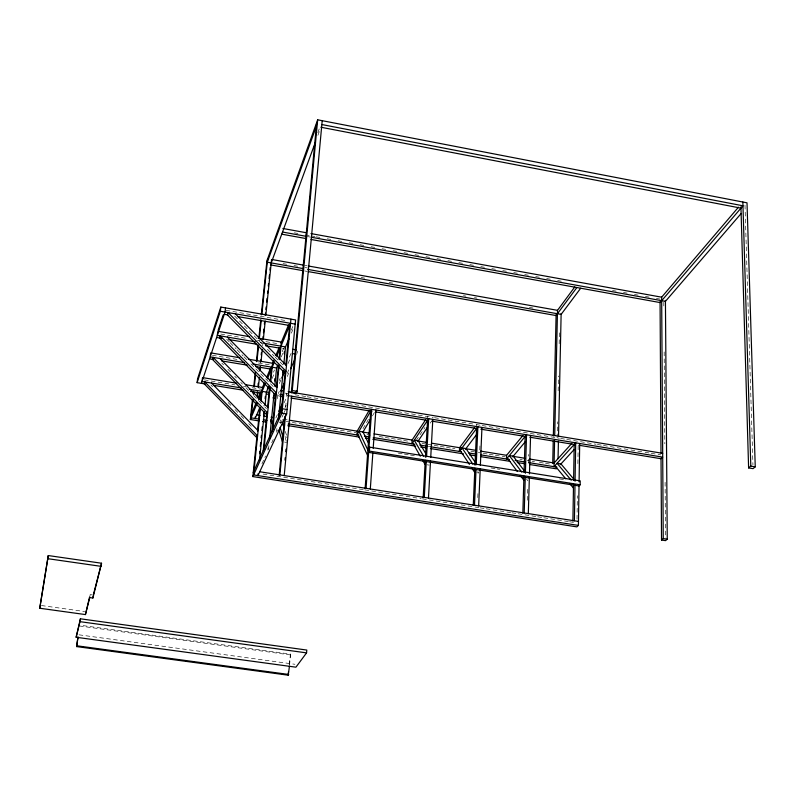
<?xml version="1.0" encoding="UTF-8"?>
<svg xmlns="http://www.w3.org/2000/svg" width="795" height="795" viewBox="0 0 795 795"><rect width="100%" height="100%" fill="white"/><g stroke="black" fill="none" stroke-linecap="round" stroke-linejoin="round"><path stroke-width="0.6" stroke-dasharray="3.98 2.98" d="M577.001 519.205L577.379 495.752M577.885 463.654L578.184 445.14M557.136 437.896L557.484 421.797M558.16 390.832L558.478 375.975M559.173 343.768L559.471 330.144M527.333 500.254L527.701 487.872M528.417 463.107L528.675 454.442M477.775 497.62L477.984 492.731M479.792 449.93L479.991 445.041M476.612 427.521L476.742 424.649M427.571 419.472L427.74 416.59M289.151 664.441L290.533 654.126L80.961 625.327M289.589 664.888L290.533 654.126M297.171 353.288L297.37 351.161M285.673 407.07L286.25 400.978M286.687 396.357L286.965 393.455L285.455 396.794M277.803 394.708L277.405 398.742L279.373 394.3M276.68 431.029L276.918 428.584M267.835 450.139L268.074 447.665M268.531 449.592L269.018 444.723M262.678 345.716L262.936 343.251M89.895 596.588L90.173 594.62L92.26 594.908M317.841 132.666L319.958 126.852M317.901 135.339L320.027 129.535M273.5 372.249L274.454 369.973M282.136 351.778L283.577 348.369M291.258 330.173L293.176 325.622M272.138 378.47L274.066 373.938M281.261 356.945L283.179 352.423M291.348 333.165L293.266 328.633M279.204 380.576L280.178 378.35M289.4 357.134L291.338 352.662M279.293 383.568L281.231 379.126M288.029 363.563L289.966 359.111M278.29 393.585L279.274 391.359M287.144 373.521L289.112 369.059M287.234 376.542L289.201 372.1M275.845 418.011L277.366 414.662M284.073 402.876L286.597 397.321M285.057 407.517L286.081 405.291M283.666 413.559L280.078 421.34L280.804 423.675M284.173 412.446L285.196 410.23M261.953 463.793L265.55 456.042M271.701 442.755L273.241 439.436M276.561 432.251L277.435 430.373M280.933 422.821L282.473 419.502M363.007 428.684L368.463 419.353M372.438 415.924L374.862 411.8L372.785 411.452M416.083 440.678L424.987 427.442M430.254 423.129L431.625 421.102M78.983 634.817L294.935 664.272M79.53 625.983L289.996 654.891M41.39 605.522L84.648 611.534M263.056 474.059L363.603 489.7M364.826 489.889L421.231 498.674M422.453 498.863L453.11 503.633M454.333 503.821L478.858 507.637M480.081 507.826L484.99 508.591M486.212 508.79L510.738 512.606M511.96 512.795L516.859 513.56M518.092 513.749L536.486 516.611M537.708 516.8L542.617 517.565M543.84 517.754L568.365 521.57M569.588 521.759L574.487 522.524M398.245 453.11L403.135 453.895M404.357 454.094L409.246 454.879M410.468 455.068L415.358 455.853M491.111 467.977L496 468.762M497.223 468.951L499.667 469.348M559.541 478.928L564.43 479.713M285.007 436.862L287.144 437.21M284.511 442.06L286.657 442.408M427.134 464.787L429.211 465.115M476.752 472.687L478.809 473.015L477.477 471.018M283.328 419.213L288.237 420.008M286.22 421.499L291.109 422.284M292.331 422.483L355.941 432.748M366.952 434.527L370.619 435.123M379.185 436.505L384.074 437.3M385.297 437.489L390.196 438.284M391.418 438.482L396.308 439.267M397.53 439.466L402.429 440.261M403.651 440.46L408.541 441.245M421.996 443.421L426.885 444.206M428.108 444.405L433.007 445.2M434.229 445.389L439.118 446.184M440.341 446.383L445.24 447.168M446.462 447.366L451.351 448.161M452.574 448.35L455.018 448.748M470.928 451.322L477.04 452.305M478.262 452.504L481.929 453.09M483.161 453.289L488.05 454.084M489.273 454.283L494.162 455.068M495.384 455.267L505.173 456.847M519.851 459.222L522.295 459.609M527.194 460.404L530.861 460.991M532.084 461.189L534.528 461.587M539.427 462.382L544.317 463.167M545.539 463.366L550.438 464.151M279.174 422.374L281.619 422.761M428.306 446.412L430.751 446.81M204.345 379.871L234.952 384.899M243.518 386.31L245.973 386.708M252.095 387.722L263.105 389.53M285.147 393.147L287.591 393.555M294.945 394.757L305.956 396.576M307.188 396.775L353.705 404.416M354.928 404.625L390.434 410.459M391.657 410.657L396.556 411.462M397.778 411.661L433.285 417.504M434.507 417.703L474.913 424.341M476.135 424.55L481.035 425.355M482.257 425.554L559.382 438.234M560.614 438.433L565.503 439.238M566.736 439.436L596.111 444.266M597.343 444.465L602.232 445.27M603.465 445.478L643.861 452.116M645.083 452.315L649.982 453.12M651.204 453.319L661.003 454.929M212.434 355.295L239.076 359.747M258.454 362.987L271.781 365.203M220.762 334.019L247.603 338.561M257.361 340.22L259.796 340.628M265.898 341.661L279.323 343.937M260.184 342.625L262.628 343.043M282.394 348.588L284.64 348.975M225.999 310.318L287.611 320.912M304.674 270.956L307.109 271.393M304.574 265.321L307.019 265.759M283.05 263.602L286.707 264.258M294.021 265.56L297.678 266.206M304.992 267.508L307.436 267.945M322.064 270.538L325.721 271.194M350.108 275.527L353.765 276.173M361.079 277.475L364.736 278.131M389.123 282.464L392.78 283.109M463.495 295.68L465.93 296.118M474.466 297.628L476.911 298.065M529.331 307.387L532.988 308.033M294.289 232.826L297.946 233.492M305.26 234.813L310.139 235.698M311.362 235.916L315.019 236.582M316.231 236.801L319.898 237.467M327.212 238.788L330.869 239.454M338.183 240.776L341.84 241.442M349.154 242.763L352.811 243.429M360.125 244.751L363.782 245.417M371.096 246.738L374.753 247.404M382.067 248.726L385.724 249.392M393.048 250.713L396.705 251.379M404.019 252.701L407.676 253.367M414.99 254.688L418.647 255.354M425.961 256.676L429.618 257.341M436.932 258.673L440.589 259.329M447.903 260.661L451.56 261.316M458.874 262.648L462.541 263.304M469.855 264.636L473.512 265.291M480.826 266.623L484.483 267.279M491.797 268.611L495.454 269.267M502.768 270.598L506.425 271.254M513.739 272.586L517.396 273.241M524.71 274.573L528.367 275.229M535.691 276.561L539.348 277.216M546.662 278.548L550.319 279.204M557.633 280.536L561.29 281.191M612.498 290.473L616.155 291.139M623.469 292.461L627.126 293.126M634.44 294.448L638.097 295.114M645.411 296.436L649.068 297.101M656.382 298.423L660.039 299.089M308.122 236.681L310.557 237.119M234.614 316.052L263.115 344.911M267.428 349.283L274.345 356.269M275.209 357.144L283.845 365.889M226.645 339.177L229.248 341.82M230.113 342.695L236.185 348.866M237.049 349.75L243.131 355.912M243.995 356.796L247.464 360.324M250.932 363.852L275.219 388.526M221.865 363.136L223.584 364.885M227.867 369.258L230.441 371.881M234.734 376.254L236.453 378.003M240.746 382.375L242.455 384.124M245.894 387.622L249.322 391.12M253.615 395.493L257.908 399.865M258.763 400.74L263.91 405.987M264.775 406.861L266.484 408.61M210.884 384.909L212.603 386.668M228.086 402.518L231.534 406.036M234.972 409.554L240.14 414.841M240.994 415.715L245.297 420.118M248.736 423.646L251.319 426.279M526.449 478.908L527.9 480.836M285.316 431.427L286.776 436.058M285.196 437.727L286.289 441.235M744.995 205.17L752.944 464.926M663.805 302.249L663.825 305.976M664.163 351.917L664.819 443.789M665.097 482.287L665.504 538.155"/><path stroke-width="1.19" d="M257.024 435.571L252.84 476.583L576.882 526.876L578.412 525.406L579.038 485.546M579.088 481.84L579.694 443.491M369.695 447.158L369.417 451.113L368.642 452.375L579.028 485.954L580.171 484.781L580.231 480.876L369.695 447.158L368.92 448.42M572.897 521.043L573.533 483.996M573.593 480.289L574.209 444.484M574.397 520.785L575.004 484.91M575.063 481.194L575.699 442.835L554.006 466.685L554.592 440.649M558.05 458.645L558.428 441.275M558.527 436.306L561.141 313.478M552.734 463.286L553.231 440.986M553.35 436.028L556.103 314.631M554.701 435.68L557.504 310.338L574.775 286.955M528.317 513.61L529.351 477.616M529.46 473.899L530.573 435.431M522.832 513.242L523.955 476.076M524.064 472.359L525.157 436.435M524.203 512.964L525.276 476.97M525.386 473.244L526.538 434.766L506.465 459.023L506.594 455.306L522.931 435.461M474.496 505.222L476.026 469.676M476.235 464.777L477.875 426.776L459.401 451.431L459.58 447.704L474.595 427.531M478.66 505.868L480.2 469.11M480.359 465.433L481.949 427.452M473.264 505.541L474.873 468.255M475.012 465.174L476.603 428.475M424.272 497.392L426.349 460.514M426.557 456.817L428.704 418.707L411.88 443.769L412.108 440.033L425.703 419.651M428.475 498.048L430.512 461.17M430.721 457.483L432.818 419.382M423.169 497.74L425.285 460.335M425.464 457.244L427.551 420.436M370.311 488.985L372.845 453.21M373.193 448.281L375.896 410.041M365.114 488.696L370.709 411.114M366.058 488.319L371.732 409.355L356.875 434.905L357.164 431.148L369.188 410.379M306.562 652.874L306.8 650.062L80.394 618.798L76.131 637.262L295.929 667.184L306.562 652.874L79.987 621.66L76.131 637.262M77.98 636.884L76.598 646.583L288.207 675.194L288.525 671.606M288.207 675.194L289.479 666.091M316.708 122.49L291.288 392.66L296.187 393.475L296.416 391.001M296.187 393.475L297.171 391.359L322.204 120.691M258.166 473.572L257.958 475.609L286.677 413.917L295.581 319.938L220.821 307.069L197.587 378.758L197.12 382.653L205.11 383.965M284.988 460.156L285.216 457.721M285.783 451.63L286.011 449.195M288.197 426.041L288.426 423.606M284.213 475.569L291.666 396.208M291.288 392.66L292.262 390.554L317.672 119.806L747.012 202.824L755.25 466.834L753.054 468.643L748.612 467.907L740.93 206.849M281.42 410.757L285.246 370.997M285.822 365.034L289.628 325.493L237.616 316.569M252.84 476.583L281.907 413.142L290.94 319.143M279.174 475.321L284.739 416.828M279.88 474.893L285.564 415.05M271.95 431.516L275.766 392.68M276.412 386.191L278.459 365.362M279.055 359.241L280.138 348.21L265.48 345.736M272.814 429.638L279.075 365.799M279.671 359.658L281.4 342.079L258.156 338.133M284.173 353.874L284.411 351.42M278.498 419.333L283.259 370.231M283.855 364.1L285.514 346.918L263.861 343.251M264.029 448.877L270.121 387.95M270.727 381.858L272.596 363.255L248.308 359.191M270.638 421.748L270.886 419.283M274.663 381.024L274.911 378.559M269.614 438.631L274.066 393.555M274.782 386.251L276.59 367.976L252.74 363.991M259.567 453.677L259.816 451.242M260.313 446.353L260.68 442.696M261.167 437.816L261.416 435.372M261.913 430.493L262.28 426.835M263.513 414.632L263.761 412.188M265.113 398.762L265.361 396.327M259.478 460.534L264.407 411.621M265.023 405.51L266.385 392.054L268.78 386.4M263.224 450.656L267.05 412.396M267.547 407.457L269.525 387.702M270.141 381.53L271.681 366.207M257.133 394.29L257.391 391.826M258.017 385.674L258.276 383.22M259.548 370.917L259.925 367.23M260.432 362.301L260.69 359.847M261.197 354.928L261.456 352.463M262.847 338.938L263.105 336.474M263.483 332.787L263.87 329.09M264.377 324.171L264.626 321.717M265.262 315.565L265.52 313.101M265.898 309.414L266.156 306.95M266.663 302.03L267.041 298.344M267.547 293.425L267.806 290.96M268.312 286.041L268.571 283.577M269.078 278.657L269.455 274.971M269.962 270.052L270.221 267.587M255.374 416.61L255.175 418.498L259.915 407.308M257.341 397.47L257.848 392.541M258.365 387.612L259.379 377.754M260.144 370.361L260.522 366.664M261.028 361.735L262.3 349.412M263.314 339.554L265.222 321.071M265.858 314.909L271.582 259.448M257.491 431.029L259.856 407.835M260.611 400.511L261.555 391.249M260.372 408.481L253.595 474.933L578.412 525.406M261.118 401.147L262.519 387.473L264.407 382.912M258.922 420.913L250.355 419.531L252.412 399.776M253.058 393.624L253.317 391.16M253.834 386.241L255.245 372.706M256.397 361.636L258.067 345.636M258.842 338.253L260.77 319.799M261.277 314.88L266.931 260.74L317.672 119.806M252.999 399.269L251.061 417.832L258.395 419.015M253.516 394.34L253.764 391.875M254.281 386.946L255.573 374.614M256.984 361.059L258.653 345.04M259.299 338.869L261.227 320.385M261.863 314.224L267.647 258.753M225.522 307.874L225.045 312.057L201.433 383.359M217.681 332.31L217.323 335.381L255.284 341.8M197.12 382.653L220.334 311.252L220.821 307.069M210.317 355.892L210.546 353.894M92.886 598.019L101.551 563.228L48.266 555.556L39.75 608.245L85.433 614.575L89.755 597.582L92.886 598.019L93.164 596.041M85.433 614.575L89.596 596.896M79.987 621.66L80.394 618.798M76.598 646.583L78.009 637.292M39.75 608.245L48.266 555.556M93.293 595.058L101.551 563.228M218.168 330.173L223.196 314.919M316.34 126.345L267.289 262.211L302.885 268.541M271.224 262.916L315.357 142.295M250.743 415.765L256.139 402.807M258.007 398.305L260.353 392.68M266.782 377.218L270.568 368.115M272.466 363.553L273.887 360.135M275.786 355.584L279.095 347.614M280.993 343.052L288.575 324.837M250.355 419.531L257.143 403.274M258.554 399.905L265.431 383.419M267.329 378.887L274.434 361.874M276.799 356.2L290.543 323.307M276.461 368.274L277.902 364.875M285.107 347.892L288.943 338.829M276.302 387.284L277.266 385.048M282.603 372.766L283.577 370.53M274.931 393.575L272.983 398.017L275.199 398.384M281.718 378.013L284.63 371.345M280.844 390.971L284.292 383.2M290.682 368.771L294.617 359.897M278.876 411.313L282.414 403.492M278.508 415.109L282.046 407.328M253.247 472.528L282.324 408.759L287.084 409.534M362.729 432.45L370.619 419.025M417.922 441.374L427.511 427.183M576.882 287.522L556.083 315.555L308.331 271.602M580.698 288.217L561.121 314.403L307.754 269.406M475.599 462.799L465.999 448.579L462.044 447.933L460.196 450.407L469.428 464.379M465.502 449.205L476.314 434.875M512.715 456.827L525.256 441.801M661.023 458.049L661.529 540.014L663.249 538.593L661.659 297.191L738.456 207.187M741.079 213.607L665.435 301.355L311.779 237.337M554.095 462.988L571.844 443.352M560.306 464.648L574.119 449.572M748.612 467.907L750.798 466.109L755.25 466.834M665.425 300.351L667.253 539.209L665.514 540.64L661.529 540.014M76.797 645.788L288.744 674.458M47.789 558.686L101.114 566.348M260.134 471.813L578.472 521.421M663.249 538.593L667.253 539.209M369.417 451.113L580.171 484.781M256.358 414.861L260.035 415.447M263.711 416.043L266.166 416.441M271.075 417.236L273.52 417.633M289.459 420.207L358.118 431.307M363.017 432.092L369.148 433.086M374.057 433.881L412.058 440.023M418.19 441.016L426.766 442.398M431.675 443.193L461.1 447.953M465.999 448.748L475.808 450.328M480.717 451.123L506.455 455.287M512.586 456.27L524.849 458.258M529.748 459.053L554.274 463.008M263.284 419.81L266.951 420.396M270.618 420.992L273.063 421.39M288.953 423.944L358.893 435.223M364.736 436.167L369.625 436.952M373.292 437.548L414.871 444.246M419.74 445.041L427.084 446.224M430.751 446.81L461.368 451.749M468.643 452.921L475.976 454.104M480.866 454.889L509.386 459.49M515.09 460.414L524.869 461.984M528.536 462.581L556.907 467.152M262.598 421.509L266.275 422.095M271.165 422.89L273.619 423.278M282.185 424.659L284.64 425.057M288.307 425.653L359.33 437.091M365.452 438.075L369.128 438.661M372.795 439.257L415.656 446.154M420.555 446.949L426.677 447.933M430.353 448.529L463.406 453.846M469.537 454.839L475.658 455.823M480.548 456.608L509.943 461.348M517.287 462.531L524.63 463.714M529.53 464.499L556.47 468.841M281.907 413.142L286.677 413.917M292.262 390.554L297.171 391.359M236.781 383.24L202.516 377.595L202.049 381.501L241.253 387.93M245.347 384.641L262.479 387.463M267.378 388.268L269.823 388.675M280.844 390.484L283.288 390.892M288.188 391.697L662.692 453.329M249.829 389.341L269.435 392.561M280.456 394.37L282.911 394.767M287.81 395.572L662.712 457.125L661.023 458.715L578.909 445.25M213.686 385.366L243.101 390.196M250.455 391.398L261.485 393.207M266.385 394.012L268.839 394.409M279.87 396.218L283.547 396.824M290.9 398.027L371.792 411.293M375.469 411.899L428.167 420.535M431.844 421.141L477.189 428.575M480.866 429.181L526.211 436.614M529.887 437.22L575.232 444.653M210.198 356.895L244.234 362.58M209.542 358.883L213.179 359.489M221.666 360.9L247.126 365.144M255.612 366.565L271.383 369.188M292.391 353.556L295.899 354.143M210.665 352.891L239.812 357.77M217.8 331.286L249.6 336.683M292.798 349.313L296.297 349.909M216.628 337.478L221.944 338.382M228.841 339.545L256.934 344.285M220.334 311.252L295.184 324.102M224.309 314.293L227.936 314.909M270.499 264.894L303.452 270.737M272.804 259.667L303.352 265.103M308.241 265.977L557.504 310.338M281.738 234.167L306.145 238.58M311.034 239.464L660.059 302.567L742.977 205.796L321.856 124.547M282.881 228.483L306.095 232.697M310.984 233.581L661.659 297.191M282.523 232.041L306.9 236.453M320.872 127.22L740.97 208.141M235.38 313.836L286.478 365.551M227.37 337.08L276.948 387.433M219.977 358.525L268.154 407.626M211.52 383.051L258.107 430.701M574.407 479.882L560.972 463.932L557.086 463.306L571.198 480.18M554.92 465.691L565.732 478.759M569.598 483.43L573.463 488.09M524.342 470.839L513.232 456.211L509.317 455.575L521.788 472.141M507.309 458.009L517.366 471.505M520.238 475.37L523.826 480.19M462.044 447.933L472.886 464.181M472.061 468.364L474.695 472.359M425.762 453.597L418.289 440.867L414.294 440.221L423.506 456.121M412.615 442.726L420.316 456.181M422.682 460.315L425.057 464.449M368.363 443.024L363.027 431.933L358.982 431.278L367.896 450.119M357.502 433.832L367.519 455.287M282.384 422.185L284.213 427.958M280.019 427.283L282.871 436.525M278.816 430.035L282.374 441.722M742.858 202.019L750.798 466.109M660.059 301.573L660.993 453.08M204.852 381.958L204.226 383.816L256.815 437.647L257.57 435.918L204.852 381.958M213.09 357.382L212.424 359.37L266.812 414.831L267.617 412.983L213.09 357.382M220.294 335.878L219.589 337.984L275.557 394.867L276.412 392.909L220.294 335.878M228.105 312.584L227.36 314.81L285.027 373.233L285.942 371.156L228.105 312.584"/></g></svg>
